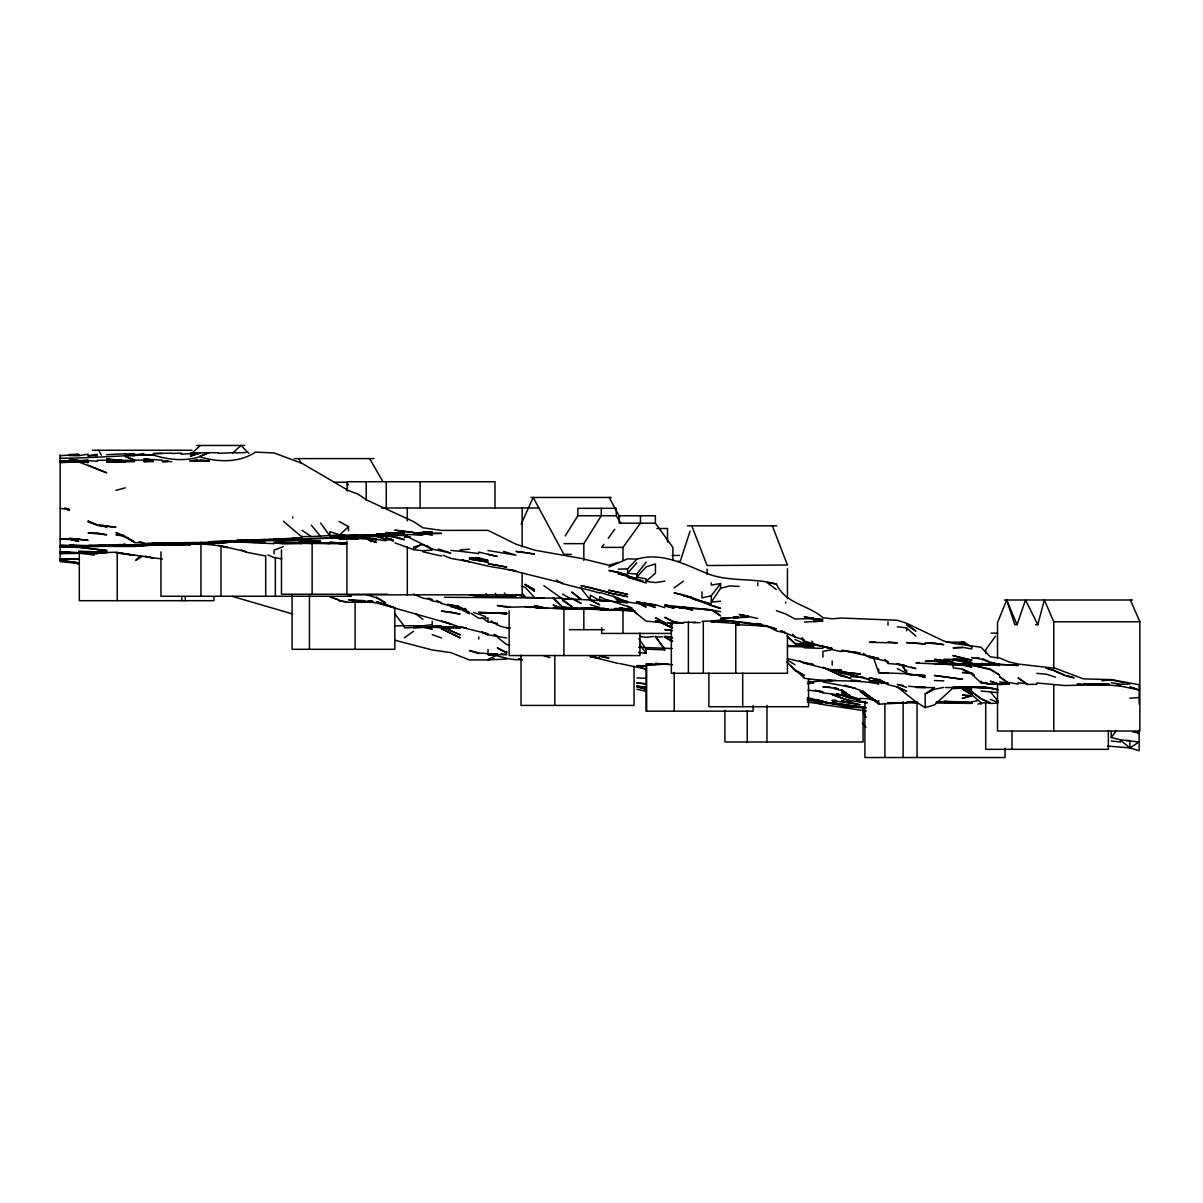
<?xml version="1.0" encoding="UTF-8"?>
<svg xmlns="http://www.w3.org/2000/svg" width="1203" height="1203" viewBox="0 0 1203 1203"><rect width="100%" height="100%" fill="white"/><g stroke="black" fill="none" stroke-linecap="round" stroke-linejoin="round"><path stroke-width="1.5" d="M1035.603 624.688L1037.783 624.688L1044.354 599.996L1053.798 621.786L1053.798 668.086M690.056 531.155L680.266 561.32L677.364 561.32M997.513 658.176L997.513 622.688L1006.655 599.996L1014.866 624.688L1017.046 624.688L1025.512 599.996L1037.783 624.688M521.155 524.192L533.17 497.456L563.906 554.372L571.32 554.372M565.215 535.906L577.831 515.756L577.831 508.313L616.237 508.313L616.237 515.756L621.079 523.5M583.831 560.493L583.831 543.651L601.274 515.756L601.274 508.313M720.567 601.169L711.274 602.147L720.567 588.297L720.567 583.56L711.274 585.079L711.274 582.838M995.498 636.176L985.708 649.785L985.708 653.53M603.861 544.357L601.68 547.38L622.989 547.38L640.447 523.2L640.447 515.756M608.222 538.312L614.763 529.245M1139.151 742.01L1120.549 739.875L1111.241 737.529L1116.414 730.386M711.274 602.147L711.274 595.756L720.567 583.56M664.763 581.169L655.455 582.583L646.161 581.35L646.161 578.869L636.853 577.094L636.853 574.102L646.161 562.147M636.853 574.102L627.56 573.275L636.853 562.809M636.853 577.094L646.161 566.839L655.455 563.966L655.455 573.094L646.161 581.35M627.56 573.275L627.56 568.854L636.853 559.169C663.56 551.32 687.199 566.117 711.274 575.049C732.492 581.635 754.928 578.026 776.386 584.026C785.303 603.786 808.07 604.763 822.897 617.68L832.19 618.808L841.499 618.041L897.303 620.267L906.611 623.229L943.814 641.034L953.107 643.349L981.016 647.229L990.325 656.853L999.618 657.996L1008.926 661.921L1018.219 664.056L1055.437 668.327L1083.332 678.868L1111.241 679.605L1139.151 684.748L1139.151 704.086M956.836 687.454L953.107 687.905L934.505 704.898L925.212 707.635L915.904 701.83L897.303 686.988L887.994 684.687L878.701 679.349L887.994 684.387L878.701 679.906L869.393 677.74L878.701 679.71M135.894 560.027L139.879 556.132M190.856 454.193L200.375 445.471M232.796 452.945L240.961 445.471M339.201 535.38L348.509 526.658L339.201 521.485M420.253 544.703L413.621 549.651L395.005 542.929M462.779 549.32L460.117 551.275L450.824 550.418M674.056 587.906L683.364 581.214M404.313 637.801L413.621 631.229M925.212 707.635L925.212 693.875L934.505 687.605L915.904 687.484M136.119 560.327L142.315 556.342M1107.527 746.025L1129.843 747.92L1137.602 742.988M958.806 644.026L961.949 642.176L966.656 644.943M961.032 643.936L964.235 642.176L971.904 647.049M488.027 659.455L497.335 654.778M608.944 567.049L627.56 558.824L636.853 559.169M925.212 693.875L934.505 689.259L943.814 687.394M283.397 546.538L274.089 550.222L274.089 553.801M119.067 544.568L106.661 545.906L60.15 545.35L78.751 546.267L60.15 546.523L123.398 545.545M977.919 704.146L981.016 703.169M174.871 543.305L171.773 544.267L190.375 545.185M618.252 562.402L608.944 565.275L581.049 558.387L534.538 550.147L515.937 544.177L488.027 530.358L441.516 530.403L422.915 527.786L413.621 521.621L367.11 500.192L357.802 494.057L348.509 490.613L301.998 463.335L274.089 452.96L255.487 452.117C238.931 463.095 217.984 462.268 199.683 456.764C183.954 461.561 168.435 459.741 153.172 455.035C122.135 455.17 91.233 458.328 60.15 458.208M816.687 618.913L813.589 619.831L819.784 618.913M115.954 490.343L125.262 487.847M120.616 544.433L115.954 545.621L125.262 544.282L115.954 545.545C153.202 547.666 191.036 539.049 227.578 547.545L219.833 545.696M720.567 588.297L729.875 585.906L739.168 586.462M711.274 595.756L701.966 597.921L701.966 591.876M807.393 683.59L813.589 682.702L808.01 683.199M395.005 640.267L432.223 649.951L450.824 652.612L469.426 659.966L488.027 659.891L494.222 658.492M919.002 662.387L915.904 663.048L962.415 665.064L971.723 666.973L963.964 664.808M176.42 543.305L171.773 544.267L190.375 544.057M88.06 456.132L97.353 454.253M971.723 701.845L977.919 700.612M728.326 617.695L720.567 619.214L729.875 617.725L720.567 618.357L748.477 617.184L741.033 616.522M683.364 622.342L695.77 622.192M835.288 680.327L813.589 681.499M88.06 454.193L78.751 455.711L69.458 455.591M134.571 454.96L143.864 453.531M246.179 540.072L292.69 538.703L238.735 541.515L246.179 540.899M246.179 541.2L249.292 540.794M732.973 617.274L737.619 616.583M175.488 543.154L171.773 543.681L218.284 542.267L182.931 542.658M781.033 630.598L785.679 632.958L776.386 630.913L767.078 625.981L776.386 629.004C755.394 622.913 732.958 619.906 711.274 621.485C726.973 617.244 741.95 624.958 757.785 623.575M264.78 539.47L255.487 540.779L311.291 540.327L306.645 539.651M711.274 621.861L720.567 620.583L711.274 621.74L739.168 623.68L732.973 622.477M344.78 534.749L311.291 536.583L301.998 530.267M181.067 454.253L199.683 453.035L190.375 456.132L199.683 452.809L208.976 452.779L199.683 456.448L208.976 452.674L218.284 452.704M158.751 544.252L134.571 546.478L88.06 546.342L138.285 545.56L60.15 546.688L88.06 545.771L69.458 545.124L78.751 546.012L106.661 545.44L89.909 545.545M862.762 690.883L878.701 704.161L906.611 702.823L891.724 702.838M67.594 552.733L60.15 553.636L86.195 553.29M653.605 636.462L646.161 637.364L639.951 636.417M182.931 542.854L208.976 543.816L233.156 541.891L208.976 542.839L246.179 541.756L238.735 541.651M208.976 543.786L227.578 542.448M422.915 625.771L432.223 624.673L432.223 621.289M365.246 600.823L357.802 601.665L372.689 601.771L352.223 601.936L372.689 601.741M1101.948 680.838L1111.241 679.785L1123.647 682.642M646.161 665.424L651.74 664.808M60.15 455.696L78.751 454.448L69.458 454.539M562.448 594.071L571.741 599.305L562.448 599.184L569.876 598.462M88.06 546.568L171.773 544.854L197.818 543.17L171.773 545.154L99.217 545.455M469.426 549.139L460.117 550.042L460.117 551.275L478.734 553.591M493.606 653.861L488.027 654.387L506.628 654.748M391.291 538.718L385.712 539.245L376.404 536.508L301.998 538.929L328.043 538.327M430.358 627.064L404.313 627.801M171.773 453.14L153.172 453.576L162.465 453.426M355.938 537.124L339.201 537.952L348.509 537.109L367.11 538.207L371.095 541.816M808.01 683.469L813.589 682.943M953.107 688.582L971.723 687.62L945.678 687.53M339.201 537.952L348.509 537.109M874.972 641.831L869.393 642.327L897.303 642.943L887.994 641.785M218.284 453.305L236.886 452.569M190.375 543.876L199.683 543.2L182.931 544.297L199.683 543.004L153.172 542.824L175.488 542.944M367.11 536.252L357.802 537.034L376.404 539.606L368.659 538.282M651.74 664.703L646.161 665.154L655.455 664.567L646.161 663.635L655.455 664.763L662.898 664.297M1092.64 684.056L1109.377 684.853L1083.332 684.071L1109.377 684.567L1064.73 685.53L1036.836 682.973M106.661 454.659L125.262 453.772M432.223 550.057L422.915 550.763L413.621 549.651L413.621 547.064L422.915 544.568L432.223 549.395L426.9 545.591M835.92 700.311L832.19 700.582L860.1 704.778L850.792 702.477M121.548 460.057L97.353 460.343M813.589 618.688L794.988 618.974L785.679 613.981L776.386 610.673M1129.843 698.236L1139.151 697.545M329.893 538.252L348.509 537.561L339.201 537.876L376.404 539.35L385.712 540.749L385.712 539.245L376.404 535.906L357.802 536.598L376.404 536.237M488.027 659.891L506.628 659.094M958.701 687.499L953.107 688.041L958.701 687.53M478.734 596.071L488.027 596.733L485.967 593.801L488.027 596.568L506.628 596.432M521.516 659.575C506.974 661.033 492.959 652.206 478.734 653.304M813.589 621.62L822.897 621.004L804.281 622.071M160.616 544.342L153.172 544.839L181.067 544.493L153.172 544.959L171.773 544.658L166.194 544.403M510.358 606.929L497.335 605.515L506.628 607.32L525.23 606.763M662.898 664.161L655.455 664.131L668.477 664.116M953.107 688.041L962.415 687.454L971.723 688.913L953.107 687.59L971.723 687.71L953.107 687.59M106.661 552.824L97.353 552.854L115.954 552.192M597.786 608.116L581.049 608.237L597.786 609.049M488.027 654.492L497.335 653.921L488.027 653.936L495.471 654.372M621.966 608.282L614.538 608.553M236.886 452.929L246.179 452.418M367.11 538.012L357.802 537.094L367.11 536.463L339.201 537.876L357.802 539.23M342.915 542.914L339.201 543.124L346.644 543.53L329.893 542.312L346.644 543.47M461.982 608.748L465.711 608.553M413.621 627.861L422.915 627.364L432.223 629.094L426.012 627.274M158.751 544.342L153.172 544.628L162.465 544.388M348.509 535.876L385.712 534.583L329.893 535.952L320.599 523.049M60.15 461.29L88.06 460.749M329.893 537.079L357.802 535.997L395.005 536.523L390.358 535.846M171.773 453.516L181.067 453.065M171.773 542.854L143.864 543.636L175.488 542.764L153.172 542.824L175.488 542.839L162.465 542.899M106.661 462.132L125.262 461.877L106.661 462.012M439.666 626.522L432.223 626.883L441.516 627.665L435.321 625.966M448.96 626.658L441.516 627.004L460.117 628.402L455.471 627.485M125.262 454.042L134.571 453.621M91.774 545.515L69.458 546.072L88.06 545.936M153.172 545.124L143.864 544.974L162.465 544.764L125.262 545.094L181.067 544.463M357.802 601.921L348.509 602.342L339.201 600.883L346.644 601.741M430.358 626.974L422.915 627.289L439.666 626.688L432.223 627.304L450.824 627.605L445.245 627.364M701.966 621.349L711.274 620.943M153.172 459.877L115.954 460.508L106.661 458.854L114.105 459.651M1008.926 684.131L999.618 684.522L990.325 681.214L999.618 684.251L1008.926 683.981M134.571 461.696L106.661 461.802M601.515 608.222L605.229 608.643L590.342 608.538L605.229 608.974M997.768 703.169L990.325 703.454L981.016 698.838L971.723 691.74L962.415 687.259L971.723 692.131L963.964 687.665M981.016 703.018L990.325 702.687L981.016 698.642L971.723 691.74L962.415 687.439L971.723 691.364L962.415 687.439M594.071 609.274L553.139 608.177L605.229 608.643M60.15 462.523L65.729 462.343M236.886 540.658L246.179 540.628L208.976 541.771L255.487 540.177L227.578 540.944L246.179 540.388M618.252 569.169L627.56 568.854M1007.061 684.131L990.325 684.296L981.016 682.281L988.776 683.68M88.06 462.087L78.751 461.095L88.06 460.298L78.751 460.614L69.458 459.08L88.06 461.997L60.15 462.433M274.089 543.109L346.644 543.771L339.201 543.771M348.509 538.433L339.201 539.41L354.088 538.358M274.089 542.854L300.133 543.139L283.397 543.861L274.089 542.854L311.291 543.38M906.611 673.74L878.701 672.657L873.122 656.718M1005.197 684.176L999.618 684.342L1003.347 684.236M143.864 461.486L149.443 461.32M301.998 538.057L292.69 538.327L301.998 538.192M621.966 608.402L614.538 609.184L633.139 609.485L627.56 609.455M733.589 617.62L739.168 617.455L733.589 617.41M404.313 534.538L422.915 534.869L413.621 534.282M339.201 536.478L348.509 536.433L329.893 536.673L357.802 535.741L329.893 536.177L376.404 536.147M255.487 540.012L264.78 539.876L236.886 540.388L274.089 539.545M97.353 552.132L106.661 551.906L78.751 551.44L106.661 552.162M809.875 618.147L813.589 618.041M143.864 461.741L153.172 461.516M246.179 541.756L236.886 541.997L264.78 542.493L257.352 541.982M1129.843 684.071L1120.549 684.281L1111.241 682.687M143.864 455.125L153.172 454.929M301.998 536.583L311.291 536.583M962.415 647.62L953.107 647.8L962.415 647.304L971.723 648.943L971.723 647.229M1027.527 684.447L1018.219 677.981L1027.527 684.447L1036.836 684.251M899.167 702.823L906.611 702.672M298.269 543.245L283.397 543.29L301.998 543.666M311.291 539.109L292.69 539.38M850.792 701.439L832.19 694.462C843.318 699.379 854.31 701.86 866.295 702.492M69.458 454.704L78.751 454.584M255.487 539.831L264.78 539.696M125.262 545.861L115.954 545.997L134.571 545.666L130.841 545.545M692.672 622.733L700.101 622.628M655.455 637.169L662.898 636.778M925.212 687.108L915.904 687.244L925.212 687.545M506.628 613.049L497.335 613.154L506.628 613.936L500.433 612.883M807.393 699.605L841.499 705.409L860.1 707.123L841.499 706.417L865.679 708.011M367.11 539.034L376.404 542.433L367.11 539.155L376.404 539.064M143.864 544.764L88.06 545.515M69.458 546.703L78.751 546.613M78.751 547.2L60.15 547.079L78.751 547.2L106.661 550.508L73.172 546.764M809.875 645.229L794.988 643.59L787.018 635.996M117.819 459.847L121.548 459.817M367.11 601.981L372.689 601.861M568.027 608.312L571.741 608.282M553.139 597.425L562.448 607.079L571.741 608.568L634.989 610.913L610.808 609.319M662.898 622.477L646.161 621.184L627.56 606.222L636.853 613.771M915.904 702.176L906.611 702.146L915.904 702.432M246.179 541.861L255.487 542.373L236.886 541.891L274.089 543.681M915.904 702.898L887.994 702.657M971.723 703.394L936.37 702.973M367.11 535.185L376.404 535.064M385.712 539.831L393.155 539.801M506.628 613.575L478.734 612.252M196.826 445.471L244.495 445.471M92.42 450.253L191.999 450.253M294.359 458.599L373.922 458.599M334.058 482.238L346.855 482.238L348.464 485.05M531.034 497.456L611.304 497.456M381.682 507.982L538.914 507.982M577.831 515.756L616.237 515.756M655.394 523.2L619.124 523.2L619.124 515.756L655.394 515.756L655.394 523.2L672.853 547.38L672.853 560.478M687.439 525.831L776.687 525.831M656.868 528.508L667.515 528.508L667.515 542.237M563.981 543.651L583.831 543.651M69.458 546.974L60.15 546.989L78.751 547.425M672.101 555.455L679.62 555.455M387.201 594.237L281.472 594.237L281.472 549.816M351.321 596.252L160.946 596.252L160.946 551.861M1004.475 599.996L1132.594 599.996M1053.798 621.786L1139.858 621.786L1139.858 731.033L997.513 731.033L997.513 684.342M569.395 629.695L604.132 629.695M991.152 633.154L997.663 633.154M671.079 633.425L601.68 633.425L601.68 627.801M945.889 642.176L964.235 642.176M787.544 646.477L813.589 647.049L787.544 645.485M636.853 677.906L646.161 678.387M581.049 608.929L543.846 608.011L534.538 605.575L543.846 607.771L525.23 606.913L547.56 607.891M607.094 609.771L599.65 609.365L608.944 609.365L603.365 609.304M599.65 609.335L608.944 609.38M936.37 701.935L971.723 702.838L943.814 701.379L962.415 701.875M444.388 597.289L562.222 598.177M478.734 612.748L495.471 612.898M97.353 545.816L106.661 545.906M631.274 609.214L614.538 608.763L627.56 608.974M1109.377 684.161L1087.061 684.477M190.375 461.11L208.976 460.914L199.683 460.253L208.976 461.02M813.589 645.8L794.988 645.379L813.589 645.68L794.988 643.47L788.341 637.229M953.107 701.86L971.723 702.537L943.814 702.372M88.06 455.486L97.353 455.606M553.139 608.523L571.741 608.778M943.814 664.432L934.505 663.695L953.107 664.567M458.268 606.117L450.824 605.996L441.516 603.485L436.869 600.477M478.734 612.568L506.628 613.169M981.016 687.349L971.723 687.169L981.016 686.793L998.069 689.8L990.325 687.996L962.415 686.823L981.016 686.793L990.325 687.785L953.107 686.823L990.325 687.74L998.069 689.695M962.415 702.612L953.107 702.462L971.723 702.988M269.442 539.53L283.397 542.117L329.893 543.455L298.9 541.967M822.897 619.304L813.589 619.139L804.281 616.748L813.589 618.477M1018.219 665.364L981.016 663.545L1008.926 664.853M971.723 702.657L953.107 702.793L971.723 702.868L962.415 702.161M413.621 625.68L395.005 625.846M454.539 627.289L450.824 627.199L460.117 627.575L450.824 626.733L460.117 627.876M638.928 638.883L646.161 649.184L664.763 649.876M990.325 664.357L999.618 664.552L990.325 662.146M60.15 461.997L65.729 462.132M571.741 599.094L608.944 600.944L599.65 600.492L590.342 595.139L590.342 600.086L581.049 588.342L562.448 583.666L556.237 580.011M495.471 654.793L488.027 654.612L495.471 654.883M767.078 626.071L736.071 624.688M590.342 609.169L562.448 607.079L553.139 598.402M804.281 647.815L822.897 648.387M638.718 647.289L672.206 648.522M599.65 600.492L599.65 596.703L608.944 601.049L627.56 602.733L618.252 601.184L627.56 601.365M1126.128 740.416L1129.843 740.522M367.11 538.207L348.509 537.365M869.393 681.484L884.28 682.582M819.168 701.394L813.589 700.838L845.213 705.153M184.796 544.899L173.638 544.297M88.06 553.305L80.616 552.763L97.353 553.636L60.15 552.027L76.887 552.553M497.335 612.989L506.628 613.319M979.152 657.891L971.723 657.62L981.016 659.049L990.325 662.627L999.618 664.387M162.465 461.29L171.773 461.651M662.898 622.387L655.455 622.101L664.763 622.748L655.455 617.68L664.763 622.974L683.364 623.154L674.056 621.816L664.763 617.319L674.056 622.222L683.364 623.289M941.949 661.455L925.212 661.379C937.919 659.439 949.799 666.026 962.415 664.943L958.701 664.597L981.016 665.424L953.107 663.334L971.723 664.823M969.859 672.808L962.415 672.522L971.723 672.883L974.37 675.229M934.505 680.537L943.814 680.883M1008.926 665.109L1018.219 665.515M860.1 698.402L869.393 698.808L875.604 700.477M78.751 552.869L82.481 553.064M123.398 535.245L115.954 534.854L125.262 536.327L115.954 532.598L134.571 542.027L126.811 537.275M830.326 687.154L822.897 686.778L832.19 687.905L841.499 690.733L850.792 697.003L841.499 689.83L850.792 696.462L841.499 695.033L850.792 698.116M125.262 455.215L134.571 455.711M994.039 683.921L999.618 684.221M212.705 542.373L218.284 542.688M826.611 680.312L832.19 680.627L828.476 680.357M887.994 673.199L878.701 672.657L878.701 669.033M878.701 682.357L887.994 683.56L869.393 680.898L887.994 682.973M599.65 609.515L612.673 610.402M865.679 707.77L850.792 706.296M992.174 683.845L997.768 684.221M919.633 687.169L908.46 686.251M558.718 608.086L562.448 608.342M981.016 664.146L971.723 663.515L999.618 665.5L994.039 664.748M683.364 607.244L692.672 610.116L674.056 606.162L711.274 609.816L720.567 611.726M969.859 695.545L962.415 695.033L971.723 696.537M354.088 534.673L357.802 534.944L329.893 535.936L329.893 531.696L339.201 534.613M906.611 674.146L925.212 675.575L906.611 674.236L915.904 674.958L925.212 677.484L915.904 674.462M341.066 543.17L346.644 543.576M153.172 459.516L162.465 460.208M504.313 592.974L506.628 595.891L515.937 596.598L515.937 594.477L525.23 597.35L534.538 597.53L525.23 587.365L522.132 586.282M491.125 620.868C496.899 625.154 503.681 628.252 510.358 627.816M947.528 662.673L943.814 662.387L946.911 662.943M850.792 676.612L860.1 677.319L869.393 679.575L861.649 676.672M88.06 460.599L97.353 461.305M720.567 620.162L729.875 620.868M62.015 546.718L69.458 547.32M1036.836 673.394L1046.129 674.146L1055.437 677.124M884.28 682.236L869.393 680.537L884.28 682.116M808.01 681.379L813.589 681.83M847.077 705.59L866.295 707.665M884.897 659.289L887.994 663.485L897.303 664.282L915.904 668.567L911.257 667.169M833.739 669.575L841.499 672.011L860.1 673.981L841.499 672.011L832.19 669.77L841.499 670.191L832.19 669.86L822.897 667.906L804.281 663.018L813.589 664.642L787.228 658.582M534.538 607.304L541.982 607.951L534.538 607.169L537.636 607.68M618.252 601.094L627.56 601.936L618.252 598.598L618.252 601.515L613.605 596.117M1101.948 684.462L1092.64 683.62L1120.549 686.131L1139.151 689.875M841.499 695.033L848.942 695.71M847.077 705.439L865.679 707.379M153.172 459.726L143.864 458.869L153.172 460.163M106.661 550.673L97.353 549.831L106.661 551.485M636.853 683.033L646.161 683.89L636.853 682.778M856.371 706.492L832.19 702.793L860.1 706.928M599.65 600.402L608.944 601.289L599.65 600.147M841.499 650.703L860.1 652.988L841.499 650.312M1116.82 685.139L1120.549 685.484M664.763 664.357L655.455 663.47L672.507 664.763M692.672 608.523L711.274 609.816L720.567 615.861L713.92 610.703M501.049 653.861L506.628 654.402M162.465 559.049L125.262 553.816M78.751 552.974L94.255 555.109M830.326 703.033L813.589 700.717M981.016 691.033L997.768 692.612M367.11 600.989L372.689 601.56M672.206 637.154L664.763 636.372L672.507 638.252M620.116 608.011L627.56 608.823L608.944 609.951L599.65 608.568L599.65 607.47L590.342 604.763M78.751 562.809L60.15 560.342L78.751 562.944M368.96 600.808L372.689 601.214M488.027 550.508L515.937 555.169L503.531 551.41M672.206 630.492L664.763 629.665L672.206 630.613M1018.219 682.793L1027.527 683.83M808.01 699.499L822.897 701.86L808.01 699.755M190.375 543.41L199.683 544.448M363.381 600.568L348.509 599.831L376.404 602.898L450.824 623.936L443.065 621.575M60.15 508.403L69.458 509.516L66.345 508.403M525.23 552.508L515.937 551.425L534.538 554.102L526.779 552.779M969.859 662.808L953.107 659.394L943.814 659.545C959.558 658.793 974.265 666.943 990.325 664.943L975.438 663.545M808.01 700.056L811.724 700.492L808.01 700.101M99.217 525.125L115.954 527.245L97.353 525.365L88.06 521.049L97.353 524.899L88.06 521.937M1111.241 740.943L1120.549 742.056M897.303 626.763L906.611 627.891L915.904 636.161M1079.617 684.281L1083.332 684.733L1077.136 683.8M962.415 669.349L971.723 674.176L981.016 682.823L990.325 683.951M701.966 609.169L711.274 610.312M808.01 690.131L822.897 691.875L819.784 691.124M856.371 699.048L850.792 698.341L836.837 693.8M835.92 703.966L832.19 703.499L841.499 704.838L832.19 703.229L835.288 703.785M527.094 607.004L530.824 607.5M967.994 664.748L990.325 669.018L999.618 675.078L990.325 669.71L971.723 664.748M999.618 681.906L1008.926 683.199L999.618 676.748L1008.926 683.815L1008.926 682.492L1018.219 684.146M867.543 702.868L860.1 701.815L852.341 697.364M962.415 669.124L953.107 667.785L953.107 665.605M638.718 652.372L646.161 653.424L646.161 649.184M443.065 627.425L450.824 628.567L446.178 627.53M807.393 701.996L822.897 704.311L815.138 702.131M824.446 702.011L827.544 702.477M852.341 698.341L857.002 699.048M776.386 584.026L767.078 582.598L776.386 589.53M683.364 607.169L692.672 608.598M801.754 637.921L804.281 642.778L832.19 648.462L824.446 646.552M481.832 617.71L488.027 621.891L497.335 623.304L497.335 624.928M466.328 627.861L460.117 626.913L488.027 633.906L481.832 632.146L488.027 634.763L506.628 638.056M590.342 656.733L599.65 658.161L590.342 656.447L618.252 663.485M115.954 552.929L134.571 555.335L126.811 554.072M264.78 555.801L246.179 552.192L241.532 550.057M855.453 688.176L822.897 681.921M281.848 558.869L274.089 557.606L267.893 554.884M843.047 650.312L878.701 658.522L869.393 656.176M1132.94 731.965L1139.151 733.003M391.907 535.816L395.005 536.343M674.056 606.523L664.763 604.959L683.364 608.402L675.62 606.838M807.393 699.815L812.04 700.597M1134.504 687.89L1129.843 687.108L1139.151 690.146M246.179 551.636L218.284 545.32M368.659 538.478L376.404 539.801M748.477 616.071L739.168 614.447L757.785 618.492M852.341 705.59L855.453 706.131M145.413 460.057L151.623 461.14M407.411 535.591L395.005 535.26L404.313 535.124L432.223 549.079L450.824 553.109L438.418 549.019M903.498 685.53L897.303 684.432L906.611 687.334M509.726 645.079L506.628 644.537L497.335 637.184M866.295 711.003L822.897 704.582L815.138 702.176M950.009 663.5L953.107 664.071M619.801 608.056L622.898 608.628M844.596 673.063L847.694 673.635M469.426 594.853L478.734 596.568M841.499 672.011L850.792 673.74L835.288 669.62M897.303 664.146L906.611 665.891L897.303 663.785M119.067 552.673L123.714 553.53L120.616 552.824M509.726 569.741L515.937 570.914L488.027 566.162L461.666 559.921M441.516 602.613L432.223 600.868L427.561 598.147M145.413 460.087L153.172 461.576M283.397 542.177L270.991 539.651M193.472 543.245L198.119 544.147M736.071 624.522L739.168 625.139L736.071 624.177M838.386 704.417L841.499 705.033M646.161 669.124L619.801 663.56M278.735 539.606L283.397 540.598L280.284 539.726M508.177 569.5L562.448 583.019M441.516 556.057L422.915 551.801M599.65 592.929L581.049 587.996M478.734 652.883L469.426 650.567L478.734 653.635M618.252 597.906L599.65 592.372M841.499 651.665L832.19 649.65L822.897 651.349L822.897 657.229M599.65 656.116L608.944 658.146L599.65 656.101M635.304 578.899L627.56 577.199L646.161 583.049M852.341 697.184L860.1 701.244L866.295 702.612M488.027 554.372L497.335 556.463L478.734 552.102M450.824 606.748L460.117 608.853L460.117 609.786L447.727 604.222L450.824 605.861L458.268 606.026L450.824 605.019L460.117 607.274L469.426 612.372M636.853 689.214L646.161 691.334M385.712 535.17L404.313 539.711L396.569 536.899M74.105 562.418L78.751 563.5L60.15 561.575L60.15 454.749M618.252 598.598L627.56 602.071L646.161 604.658L636.853 602.282L646.161 607.139L636.853 601.665L655.455 605.079M802.431 638.116L804.281 641.064L832.19 649.139L824.446 646.477M98.902 525.26L106.661 527.049L102.014 525.14M850.792 697.184L841.499 689.83L850.792 697.184L860.1 699.379L852.341 696.958M461.666 559.861L469.426 561.711L450.824 558.372L443.065 555.23M664.763 605.981L674.056 608.222L666.312 605.846M832.19 694.372L839.95 696.251M636.853 601.741L655.455 607.47L646.161 603.605L636.853 602.883L655.455 604.733L664.763 607.665M636.853 579.244L643.064 580.793M139.217 541.756L143.864 542.929L134.571 542.658L126.811 537.38M841.499 674.988L822.897 667.334L841.499 676.026L850.792 678.417L843.047 675.56M460.117 627.049L441.516 621.109M636.853 686.793L646.161 689.229L636.853 686.702M292.69 613.996L232.224 596.357M139.217 541.876L143.864 543.154M833.739 687.68L838.386 688.973L833.739 687.68M72.556 562.252L78.751 564.087M869.393 698.898L877.152 701.214M1066.279 675.5L1074.038 677.83L1064.73 675.575L1055.437 671.244L1064.73 675.033M824.446 646.793L832.19 649.109M543.846 655.77L550.042 657.635M519.034 658.748L522.132 659.68M1120.549 740.266L1129.843 747.86L1139.151 750.732L1139.151 730.281M850.792 674.191L860.1 677.033L841.499 673.334L833.739 669.424L841.499 672.477M367.11 594.853L376.404 597.801L385.712 602.974L376.404 597.139M849.243 695.139L841.499 692.642L850.792 696.462M792.657 634.252L794.988 636.958L804.281 639.966L804.281 641.064M606.929 599.65L631.846 607.861M329.893 597.004L339.201 600.132L333.005 597.696M815.138 690.146L822.897 692.793L841.499 695.274L836.837 693.635M454.027 605.68L466.328 609.921M473.35 612.357L485.651 616.598M712.823 605.56L720.567 608.297C707.559 605.861 696.597 597.395 683.364 595.665L711.274 604.101L692.672 598.748L711.274 605.019M432.223 634.673L441.516 637.951M844.596 685.199L860.1 690.146L873.378 698.943M877.152 701.349L869.393 698.537L860.1 691.259L869.393 697.935M481.832 632.387L488.027 634.643L481.832 632.101M134.571 460.012L125.262 456.448L134.571 460.117M990.325 699.394L998.069 702.417M967.062 689.545L962.415 687.695L962.415 689.169L971.723 694.702L981.016 702.642L981.016 704.281M84.962 461.471L88.06 462.719L84.962 460.929M78.751 461.952L106.661 472.809L88.06 465.17M519.034 658.718L522.132 660.026M413.621 594.087L422.915 598.147L432.223 599.696L429.125 598.267M963.964 669.815L970.174 672.582M658.552 621.319L672.507 627.951L658.552 621.38M982.565 658.658L988.776 661.455M794.988 639.455L804.281 643.755L804.281 642.778M64.797 508.298L69.458 510.448L64.797 508.147M897.303 668.718L906.611 673.169L906.611 670.146M506.628 627.53L509.726 629.034M506.628 652.462L497.335 647.906L506.628 653.079L506.628 651.274M641.5 667.334L646.161 669.62M590.342 600.192L599.65 604.823L590.342 599.831M875.604 700.326L869.393 697.184L878.701 703.093M525.23 584.899L534.538 589.65L525.23 584.613L534.538 591.184L525.23 584.252M875.604 682.327L878.701 683.936C854.22 679.078 828.882 682.357 804.281 678.206L800.296 673.996M385.712 537.245L393.456 541.305M832.19 671.094L841.499 676.026M667.86 622.462L672.507 624.928M664.763 637.334L672.507 641.5M962.415 689.169L971.723 694.236M461.666 609.695L469.426 613.906M791.003 665.951L794.988 669.921L804.281 675.304L794.988 670.477L786.852 661.876M781.033 630.989L794.988 636.958M664.763 636.763L672.507 641.394M853.889 697.499L860.1 701.244M799.634 660.733L804.281 663.605M787.228 659.921L794.988 664.763M543.846 585.65L562.448 598.899M906.611 625.154L915.904 631.154L906.611 623.816M562.448 600.538L571.741 606.538L571.741 607.771M470.974 613.214L478.734 618.267L488.027 618.026L488.027 621.891M863.198 653.319L869.393 657.545L887.994 661.364L887.994 663.485M1136.489 731.755L1139.151 733.725M562.448 599.259L571.741 606.538M416.268 614.131L422.915 619.35M794.988 669.921L804.281 677.469M283.397 521.23L301.998 537.094L301.998 536.327M242.284 446.794L248.886 453.351M404.313 626.282L395.005 614.026M311.291 525.14L320.599 536.448M990.325 691.74L998.46 701.785M862.416 723.108L865.904 727.424M522.914 594.132L525.23 597.019M655.455 636.883L664.763 648.763M495.26 593.259L497.335 595.936M639.951 644.733L646.161 653.424M655.455 636.237L664.763 650.041M901.438 664.627L906.611 672.387L901.949 664.627M369.667 458.599L382.599 481.185M298.615 458.599L301.321 463.32M609.169 497.456L619.71 516.974M98.721 450.253L101.353 455.155M811.89 641.124L813.589 644.372M862.957 711.048L865.814 717.394M862.957 710.898L865.814 717.304M1130.399 599.996L1139.858 621.786M1006.655 599.996L1017.046 624.688M772.341 525.831L787.454 565.019L707.078 565.53L691.785 525.831M1129.843 742.356L1129.843 747.86M1111.241 731.514L1111.241 737.529M1108.354 730.732L1108.354 749.334L985.708 749.334L985.708 702.372M1053.798 684.748L1053.798 731.033M1011.979 730.732L1011.979 749.334M1005.031 748.311L1005.031 757.529L864.912 757.529L864.912 701.484M981.016 681.093L981.016 682.823M917.062 701.56L917.062 757.529M906.611 627.891L906.611 630.823M903.122 701.56L903.122 757.529M887.994 621.846L887.994 625.109M884.882 703.349L884.882 757.529M878.701 700.582L878.701 704.161M863.077 708.988L863.077 741.995L724.913 741.995L724.913 710.417M832.19 660.958L832.19 665.139M822.897 645.951L822.897 647.034M808.551 678.627L808.551 706.732L708.883 706.732L708.883 673.124M787.454 568.748L787.454 598.613M787.454 634.086L787.454 673.289L671.349 673.289L671.349 623.259M785.679 602.132L785.679 603.064M766.973 705.319L766.973 741.995M757.785 582.748L757.785 585.666M753.138 705.62L753.138 711.168L646.071 711.168L646.071 664.928M747.243 710.823L747.243 741.995M742.702 673.124L742.702 706.732M735.785 621.801L735.785 673.289M707.078 569.109L707.078 574.478M703.304 621.801L703.304 673.289M688.387 621.801L688.387 673.289M674.206 672.342L674.206 711.168M646.658 664.943L646.658 711.168M639.921 633.079L639.921 655.56L509.14 655.56L509.14 610.718M634.041 666.447L634.041 705.424L521.034 705.424L521.034 655.139M622.989 547.38L622.989 560.478M622.989 609.109L622.989 633.425M583.831 609.124L583.831 629.695M563.906 608.718L563.906 655.56M554.794 655.304L554.794 705.424M543.846 597.816L534.538 597.741M522.162 507.982L522.162 546.779M522.162 572.658L522.162 594.838L346.93 594.838L346.93 541.245M494.989 507.982L494.989 481.741L347.096 481.741L347.096 491.11M488.027 649.47L488.027 652.612M478.734 636.943L478.734 639.034M420.103 481.741L420.103 507.982M407.306 507.982L407.306 520.914M407.306 546.779L407.306 594.838M394.81 608.101L394.81 649.304L292.088 649.304L292.088 595.395M386.283 481.741L386.283 507.982M366.208 481.741L366.208 500.478M355.111 600.733L355.111 649.304M348.509 526.658L348.509 530.839M312.133 543.831L312.133 594.237M309.442 595.395L309.442 649.304M292.69 516.854L292.69 518.012M275.352 557.365L275.352 596.252M265.683 555.515L265.683 596.252M221.006 545.681L221.006 596.252M213.939 596.959L213.939 600.688L79.308 600.688L79.308 553.861M200.946 542.252L200.946 596.252M185.262 596.959L185.262 600.688M181.818 596.944L181.818 600.688M117.217 551.982L117.217 600.688M970.174 696.131L962.415 698.402L970.174 696.131M269.442 539.591L264.78 540.568L269.442 539.576M197.818 460.223L190.375 460.914L197.818 460.223M339.201 537.5L329.893 538.192L339.201 537.576M409.892 536.929L404.313 537.35L409.892 536.944M168.044 461.32L162.465 461.651L168.044 461.335M208.976 460.674L190.375 460.689L208.976 460.674M88.06 461.787L69.458 461.952L88.06 461.787M422.915 532.463L413.621 532.929L432.223 532.252L422.915 532.463M395.005 533.726L376.404 533.921L395.005 533.726M432.223 531.906L422.915 532.327L432.223 531.921M292.69 538.463L274.089 539.124L292.69 538.463M897.303 702.717L887.994 703.018L906.611 702.823L887.994 702.973L897.303 702.717M432.223 533.32L413.621 533.861L441.516 533.395L432.223 533.32M236.886 541.606L218.284 541.876L236.886 541.606M283.397 539.064L274.089 539.32L283.397 539.094M69.458 558.869L60.15 559.034L78.751 558.748L69.458 558.869M404.313 533.275L385.712 532.613L404.313 533.275M478.734 557.771L469.426 557.891L488.027 560.418L478.734 557.771M804.281 646.071L794.988 646.191L813.589 645.966L804.281 646.071M283.397 539.967L274.089 540.072L283.397 540.042M767.078 625.695L750.341 624.943L767.078 625.786M69.458 460.809L60.15 460.854L69.458 460.975M422.915 626.086L413.621 626.116L422.915 626.161M69.458 539.094L60.15 539.109L69.458 539.455L78.751 541.35L69.458 539.094M311.291 540.809L301.998 540.779L320.599 541.139L311.291 540.809M199.683 453.396L190.375 453.351L199.683 453.396M646.161 665.755L636.853 665.665L646.161 665.845M441.516 626.237L432.223 626.131L441.516 626.237M835.92 700.642L832.19 700.582L835.92 700.582M581.049 608.853L571.741 608.673L581.049 608.853M943.814 702.206L936.37 702.071L943.814 702.221M69.458 552.433L60.15 552.222L69.458 552.433M97.353 533.124L88.06 532.899L106.661 534.764L97.353 533.124M962.415 659.47L953.107 659.199L962.415 659.545L971.723 662.748L962.415 659.47M934.505 643.079L925.212 642.778L943.814 644.673L934.505 643.079M860.1 680.748L850.792 680.372L860.1 680.868M69.458 552.222L60.15 551.741L69.458 552.222M543.846 607.71L534.538 607.214L543.846 607.771M413.621 532.538L395.005 530.192L413.621 532.538M925.212 643.936L906.611 642.582L925.212 643.936M78.751 539.215L69.458 538.358L88.06 540.342L78.751 539.215M761.499 624.357L757.785 623.996L761.499 624.417M450.824 612.071L441.516 611.079L460.117 614.086L450.824 612.071M962.415 679.259L934.505 675.5L962.415 679.259M822.897 701.003L807.393 698.868L822.897 701.379L807.393 697.74L813.589 699.951L822.897 701.003M432.223 534.794L422.915 533.726L432.223 534.794M488.027 562.117L469.426 559.034L488.027 562.117M943.814 660.642L934.505 659.319L953.107 662.176L943.814 660.642M646.161 687.439L636.853 686.116L646.161 687.439M497.335 565.29L488.027 563.741L506.628 567.094L497.335 565.29M627.56 594.342L608.944 590.297L627.56 594.342M627.56 596.613L608.944 592.944L627.56 596.613M618.252 572.267L608.944 570.433L627.56 574.959L618.252 572.267M971.723 660.176L953.107 655.695L971.723 660.176M590.342 587.605L581.049 585.666L608.944 592.538L590.342 587.605M627.56 575.801L618.252 573.816L636.853 578.778L627.56 575.801M683.364 594.868L674.056 592.838L692.672 597.861L683.364 594.868M153.172 558.042L145.413 556.327L153.172 558.117M664.763 622.748L655.455 620.613L664.763 622.823M850.792 702.973L841.499 700.717L850.792 703.063M283.397 540.598L278.735 539.425L283.397 540.673M1055.437 670.913L1046.129 668.116L1055.437 670.913M385.712 604.538L376.404 601.711L395.005 607.876L385.712 604.538M460.117 634.853L443.065 627.334L460.117 634.853M562.448 608.568L553.139 605.064L562.448 608.598M460.117 637.816L441.516 628.763L460.117 637.816M672.507 627.485L664.763 624.312L672.507 627.47M906.611 691.154L897.303 687.063L906.611 691.154M581.049 603.365L571.741 598.357L581.049 603.365M497.335 636.237L494.222 634.447L497.335 636.237M971.723 693.966L962.415 687.725L971.723 693.966M581.049 599.32L571.741 592.041L581.049 599.259"/></g></svg>
